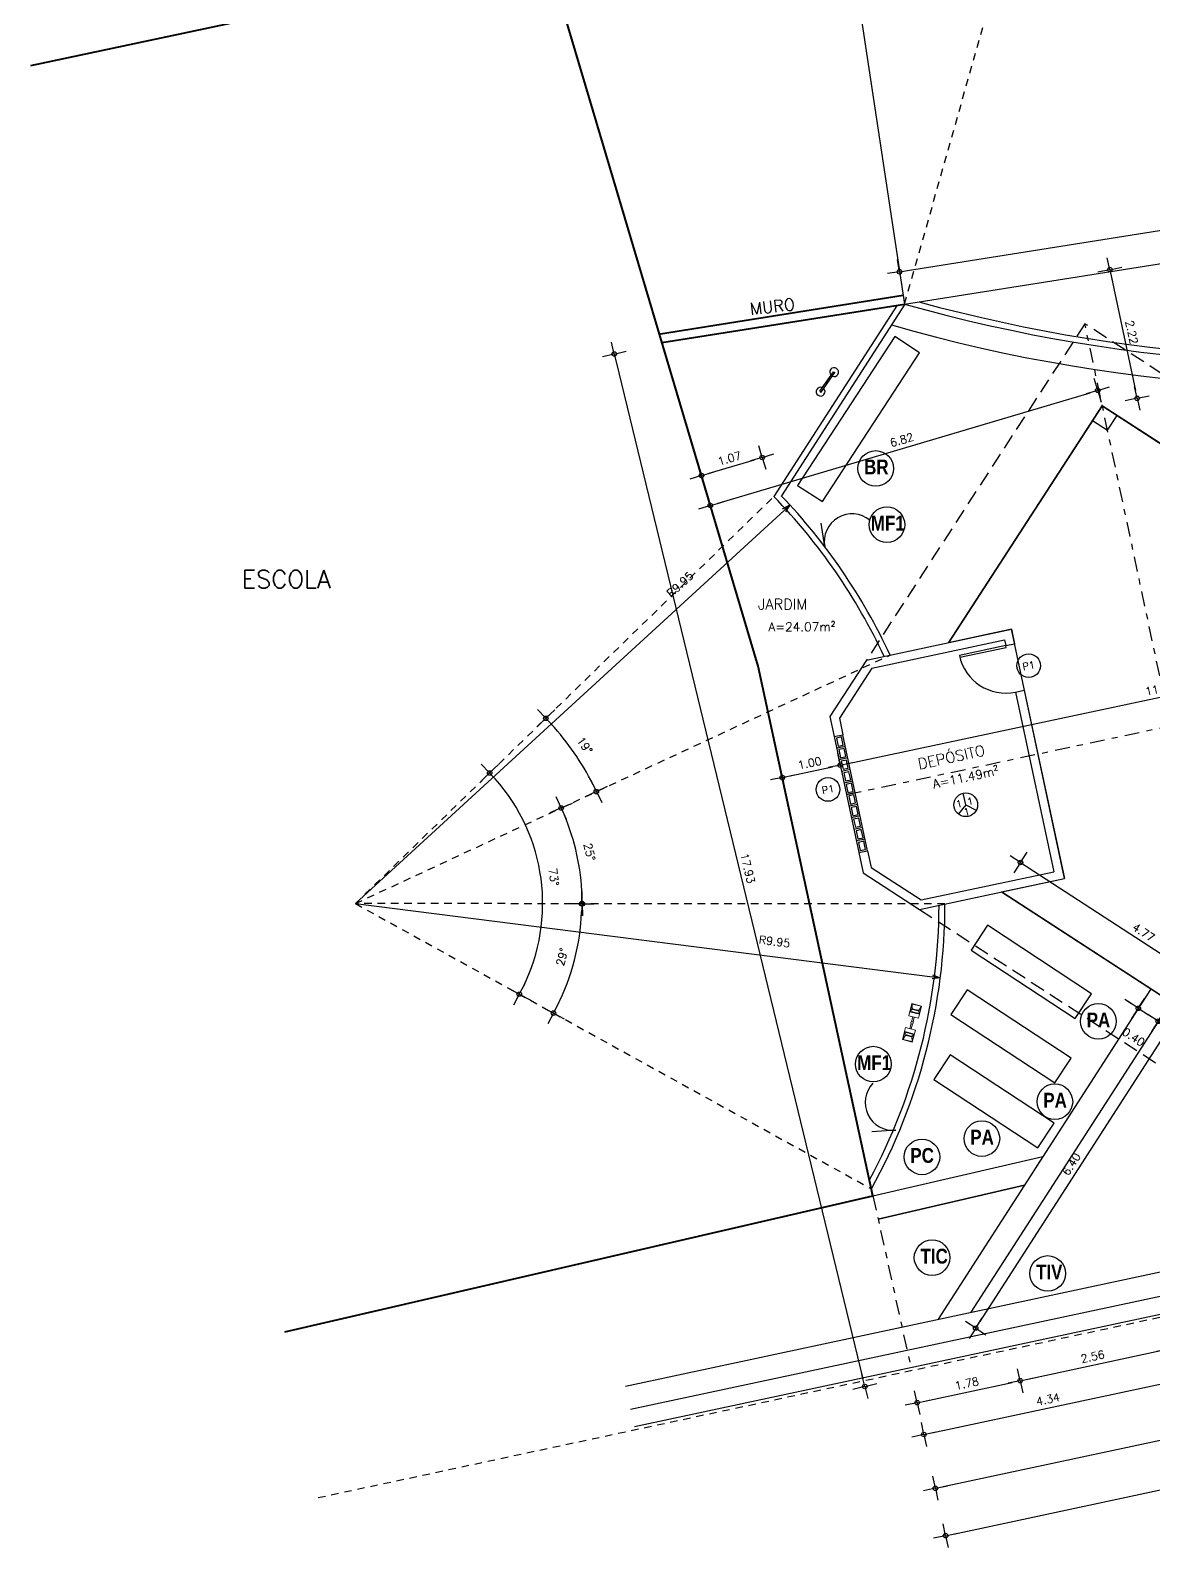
# Model space of a CAD drawing. Extents: x -599692 to 469028, y -9431878 to 9424999.
# Drawn here: x 2069.93 to 2088.88, y -491.66 to -466.06 of the extents above; entities that cross this region are included whole.
import ezdxf
from ezdxf.enums import TextEntityAlignment as Align

# ---------------------------------------------------------------- set-up
doc = ezdxf.new("R2010")
doc.units = 0
doc.header["$LTSCALE"] = 0.5
doc.header["$MEASUREMENT"] = 0
doc.header["$PDMODE"] = 34
for name, pattern in [('DASHDOT', [1, 0.5, -0.25, 0, -0.25]), ('DASHED', [0.75, 0.5, -0.25]), ('HIDDEN', [0.375, 0.25, -0.125])]:
    doc.linetypes.add(name, pattern=pattern)
doc.layers.get('0').update_dxf_attribs({"linetype": 'CONTINUOUS'})
doc.layers.get('DEFPOINTS').update_dxf_attribs({"linetype": 'CONTINUOUS'})
doc.layers.add('ALVENARIA', color=4, linetype='CONTINUOUS', lineweight=40)
doc.layers.add('Det', color=3, linetype='CONTINUOUS', lineweight=9)
for name, color, linetype in [('COTAS', 2, 'CONTINUOUS'), ('DEMOLIR', 253, 'HIDDEN'), ('EIXO', 253, 'DASHDOT'), ('LAY', 7, 'CONTINUOUS'), ('P1', 1, 'CONTINUOUS'), ('P15', 7, 'DASHDOT'), ('P2', 2, 'CONTINUOUS'), ('P3', 3, 'CONTINUOUS'), ('P6', 4, 'CONTINUOUS'), ('PROJEÇÃO', 1, 'DASHED'), ('RAIOS', 250, 'HIDDEN'), ('TEXTO', 3, 'CONTINUOUS')]:
    doc.layers.add(name, color=color, linetype=linetype)
doc.styles.add('ARIAL', font='ARIALNB.TTF')
doc.styles.add('ROMANS', font='romans')
doc.dimstyles.new('BOLA50$0', dxfattribs={"dimscale": 0.5, "dimtxt": 0.25, "dimasz": 0.18, "dimexe": 0.18, "dimexo": 0.0625, "dimgap": 0.1, "dimtad": 1, "dimzin": 0, "dimdsep": 46, "dimtxsty": 'ROMANS', "dimblk1": 'BOLA', "dimblk2": 'BOLA', "dimsah": 1, "dimcen": 0.09, "dimse1": 1, "dimse2": 1, "dimclrt": 256, "dimadec": 0, "dimazin": 0, "dimtfac": 1, "dimtofl": 0, "dimtmove": 2, "dimatfit": 3, "dimldrblk": 'BOLA', "dimfxl": 1, "dimtolj": 1, "dimtzin": 0, "dimarcsym": 0})
doc.dimstyles.new('BOLA50$2', dxfattribs={"dimscale": 0.5, "dimtxt": 0.2, "dimasz": 0.18, "dimexe": 0.18, "dimexo": 0.0625, "dimgap": 0.2, "dimtad": 1, "dimzin": 4, "dimdsep": 46, "dimtxsty": 'ROMANS', "dimblk1": 'BOLA', "dimblk2": 'BOLA', "dimsah": 1, "dimcen": 0.09, "dimse1": 1, "dimse2": 1, "dimclrd": 256, "dimclrt": 3, "dimadec": 0, "dimazin": 0, "dimtfac": 1, "dimtofl": 0, "dimtmove": 2, "dimatfit": 3, "dimldrblk": 'BOLA', "dimfxl": 1, "dimtolj": 1, "dimtzin": 0, "dimarcsym": 0})
doc.dimstyles.new('BOLA50$4', dxfattribs={"dimscale": 0.5, "dimtxt": 0.17, "dimasz": 0.18, "dimexe": 0.18, "dimexo": 0.0625, "dimgap": 0.2, "dimtad": 1, "dimzin": 4, "dimdsep": 46, "dimtxsty": 'ROMANS', "dimblk1": 'OPEN30', "dimblk2": 'OPEN30', "dimsah": 1, "dimcen": 0.09, "dimse1": 1, "dimse2": 1, "dimclrd": 256, "dimclrt": 3, "dimadec": 0, "dimazin": 0, "dimtfac": 1, "dimtdec": 4, "dimtofl": 0, "dimtmove": 2, "dimatfit": 3, "dimldrblk": 'OPEN30', "dimfxl": 1, "dimtolj": 1, "dimtzin": 0, "dimarcsym": 0})

# ---------------------------------------------------------------- blocks, each defined once
blk = doc.blocks.new('POSTE_pl')
at = {"layer": 'LAY'}
for p, q in [((768.303, -562.559), (769.103, -562.559)), ((768.303, -562.559), (768.303, -562.609)), ((768.303, -562.609), (769.103, -562.609)), ((768.703, -562.559), (768.703, -562.609)), ((769.103, -562.559), (769.103, -562.609))]:
    blk.add_line(p, q, dxfattribs=at)
blk.add_circle((768.703, -562.584), 0.03, dxfattribs=at)
for centre, start, end in [((768.303, -562.584), 9.5941, 350.4059), ((769.103, -562.584), 189.5941, 170.4059)]:
    blk.add_arc(centre, 0.15, start, end, dxfattribs=at)
blk = doc.blocks.new('VIVÊNCIA')
at = {"layer": 'EIXO'}
for p, q in [((2146.98, -457.66), (2146.98, -443.789)), ((2141.394, -450.724), (2153.915, -450.724))]:
    blk.add_line(p, q, dxfattribs=at)
at = {"layer": 'P1'}
for p, q in [((2146.98, -445.203), (2143.608, -448.574)), ((2152.501, -450.724), (2146.98, -445.203)), ((2141.394, -449.724), (2141.394, -451.724)), ((2141.544, -451.724), (2141.544, -449.724)), ((2141.544, -449.924), (2141.394, -449.924)), ((2141.544, -450.124), (2141.394, -450.124)), ((2141.544, -450.324), (2141.394, -450.324)), ((2141.544, -450.524), (2141.394, -450.524)), ((2141.544, -450.724), (2141.394, -450.724)), ((2146.98, -456.246), (2152.501, -450.724)), ((2141.544, -450.924), (2141.394, -450.924)), ((2147.515, -451.277), (2147.515, -451.077)), ((2141.544, -451.124), (2141.394, -451.124)), ((2141.544, -451.324), (2141.394, -451.324)), ((2143.326, -451.31), (2143.171, -451.436)), ((2143.326, -451.31), (2143.326, -451.11)), ((2143.326, -451.31), (2143.481, -451.436)), ((2147.515, -451.277), (2147.36, -451.403)), ((2147.515, -451.277), (2147.67, -451.403)), ((2141.544, -451.524), (2141.394, -451.524)), ((2143.608, -452.874), (2146.98, -456.246))]:
    blk.add_line(p, q, dxfattribs=at)
for centre in [(2144.852, -449.235), (2141.105, -450.574), (2147.515, -451.277), (2143.326, -451.31)]:
    blk.add_circle(centre, 0.2, dxfattribs=at)
blk.add_arc((2144.544, -448.824), 0.8, 180, 270, dxfattribs=at)
at = {"layer": 'P2'}
blk.add_lwpolyline([(2146.98, -456.246), (2143.608, -452.874), (2144.694, -452.874), (2144.694, -448.574), (2143.608, -448.574), (2146.98, -445.203), (2152.501, -450.724), (2146.98, -456.246)], dxfattribs=at)
for points in [[(2144.544, -448.824), (2143.744, -448.824), (2143.744, -448.854), (2144.544, -448.854)], [(2141.514, -449.894), (2141.514, -449.754), (2141.424, -449.754), (2141.424, -449.894)], [(2141.514, -450.094), (2141.514, -449.954), (2141.424, -449.954), (2141.424, -450.094)], [(2141.514, -450.294), (2141.514, -450.154), (2141.424, -450.154), (2141.424, -450.294)], [(2141.514, -450.494), (2141.514, -450.354), (2141.424, -450.354), (2141.424, -450.494)], [(2141.514, -450.694), (2141.514, -450.554), (2141.424, -450.554), (2141.424, -450.694)], [(2141.514, -450.894), (2141.514, -450.754), (2141.424, -450.754), (2141.424, -450.894)], [(2141.514, -451.094), (2141.514, -450.954), (2141.424, -450.954), (2141.424, -451.094)], [(2141.514, -451.294), (2141.514, -451.154), (2141.424, -451.154), (2141.424, -451.294)], [(2141.514, -451.494), (2141.514, -451.354), (2141.424, -451.354), (2141.424, -451.494)], [(2141.514, -451.694), (2141.514, -451.554), (2141.424, -451.554), (2141.424, -451.694)]]:
    blk.add_lwpolyline(points, close=True, dxfattribs=at)
at = {"layer": 'P6'}
for p, q in [((2142.194, -448.574), (2141.394, -449.375)), ((2142.256, -448.724), (2141.544, -449.437)), ((2142.194, -448.574), (2144.694, -448.574)), ((2142.256, -448.724), (2144.544, -448.724)), ((2144.544, -448.724), (2144.544, -448.824)), ((2144.694, -448.574), (2144.694, -448.824)), ((2144.544, -448.824), (2144.694, -448.824)), ((2141.394, -449.375), (2141.394, -449.724)), ((2141.544, -449.437), (2141.544, -449.724)), ((2141.394, -449.724), (2141.544, -449.724)), ((2144.544, -449.624), (2144.544, -452.724)), ((2144.544, -449.624), (2144.694, -449.624)), ((2144.694, -449.624), (2144.694, -452.874)), ((2141.394, -451.724), (2141.394, -452.074)), ((2141.394, -451.724), (2141.544, -451.724)), ((2141.544, -451.724), (2141.544, -452.012)), ((2141.394, -452.074), (2142.194, -452.874)), ((2141.544, -452.012), (2142.256, -452.724)), ((2142.194, -452.874), (2144.694, -452.874)), ((2142.256, -452.724), (2144.544, -452.724))]:
    blk.add_line(p, q, dxfattribs=at)
for points in [[(2146.98, -445.627), (2147.192, -445.415), (2146.98, -445.203), (2146.767, -445.415)], [(2149.634, -448.282), (2149.846, -448.07), (2149.634, -447.858), (2149.422, -448.07)], [(2152.289, -450.937), (2152.501, -450.724), (2152.289, -450.512), (2152.077, -450.724)], [(2149.634, -453.591), (2149.846, -453.379), (2149.634, -453.167), (2149.422, -453.379)], [(2146.98, -456.246), (2147.192, -456.034), (2146.98, -455.822), (2146.767, -456.034)]]:
    blk.add_lwpolyline(points, close=True, dxfattribs=at)
at = {"layer": 'PROJEÇÃO'}
for p, q in [((2146.98, -443.789), (2142.194, -448.574)), ((2153.915, -450.724), (2146.98, -443.789)), ((2146.98, -457.66), (2153.915, -450.724)), ((2142.194, -452.874), (2146.98, -457.66))]:
    blk.add_line(p, q, dxfattribs=at)
at = {"layer": 'TEXTO', "color": 3, "style": 'ROMANS'}
for p in [(2143.167, -451.331), (2143.36, -451.327), (2147.356, -451.298), (2147.454, -451.453), (2147.549, -451.294), (2143.265, -451.486)]:
    blk.add_text('1', height=0.12, dxfattribs=at).set_placement(p)
at = {"layer": 'TEXTO', "width": 3.05792, "attachment_point": 1, "style": 'ROMANS'}
for s, insert, char_height in [('{\\C3;DEPÓSITO}', (2142.681, -450.383), 0.18), ('{\\C3;ÁREA DE VIVÊNCIA}', (2147.247, -450.391), 0.18), ('{\\C3;A=11.49m²}', (2142.854, -450.779), 0.15), ('{\\C3;A=51.68m²}', (2147.846, -450.799), 0.15)]:
    blk.add_mtext(s, dxfattribs=dict(at, insert=insert, char_height=char_height))
at = {"layer": 'TEXTO', "color": 3, "style": 'ROMANS'}
for tag, p in [('P8', (2144.854, -449.234)), ('C1', (2141.106, -450.573))]:
    blk.add_attdef(tag, text='', height=0.12, dxfattribs=at).set_placement(p, align=Align.MIDDLE_CENTER)
blk = doc.blocks.new('_OPEN30')
at = {"color": 0, "linetype": 'ByBlock'}
for p, q in [((-1, 0.27), (0, 0)), ((0, 0), (-1, -0.27)), ((0, 0), (-1, 0))]:
    blk.add_line(p, q, dxfattribs=at)
blk = doc.blocks.new('*D208')
at = {"layer": 'COTAS', "color": 253, "lineweight": -2, "transparency": 16777216}
blk.add_line((2075.412, -480.792), (2082.645, -474.158), dxfattribs=at)
at = {"layer": 'DEFPOINTS', "color": 0, "transparency": 16777216}
for p in [(2082.745, -474.067, 22.939), (2075.412, -480.792, 22.939)]:
    blk.add_point(p, dxfattribs=at)
at = {"layer": 'COTAS', "color": 253, "lineweight": -2, "transparency": 16777216, "xscale": 0.135, "yscale": 0.135, "zscale": 0.135, "rotation": 42.52804903986161}
blk.add_blockref('_OPEN30', (2082.745, -474.067), dxfattribs=at)
at = {"layer": 'COTAS', "color": 3, "transparency": 16777216, "insert": (2080.89, -475.407), "char_height": 0.135, "attachment_point": 5, "rotation": 42.528, "style": 'ROMANS'}
blk.add_mtext('\\A1;R9.95', dxfattribs=at)
blk = doc.blocks.new('BOLA')
for q in [(-1.53, 0), (0, 1.53), (0, -1.53), (1.53, 0)]:
    blk.add_line((0, 0), q)
blk.add_circle((0, 0), 0.284)
blk = doc.blocks.new('*D209')
at = {"layer": 'COTAS', "color": 253, "lineweight": -2, "transparency": 16777216}
blk.add_line((2088.172, -470.229), (2088.577, -472.135), dxfattribs=at)
at = {"layer": 'DEFPOINTS', "color": 0, "transparency": 16777216}
for p in [(2087.556, -470.222, 22.689), (2088.605, -472.267), (2088.017, -472.392, 22.689)]:
    blk.add_point(p, dxfattribs=at)
at = {"layer": 'COTAS', "color": 253, "lineweight": -2, "transparency": 16777216, "xscale": 0.135, "yscale": 0.135, "zscale": 0.135}
for p, rotation in [((2088.144, -470.097), 102.0000000000005), ((2088.605, -472.267), 282.0000000000005)]:
    blk.add_blockref('BOLA', p, dxfattribs=dict(at, rotation=rotation))
at = {"layer": 'COTAS', "transparency": 16777216, "insert": (2088.514, -471.152), "char_height": 0.135, "attachment_point": 5, "rotation": 282, "style": 'ROMANS'}
blk.add_mtext('\\A1;2.22', dxfattribs=at)
blk = doc.blocks.new('*D210')
at = {"layer": 'COTAS', "color": 253, "lineweight": -2, "transparency": 16777216}
blk.add_line((2081.532, -474.037), (2087.811, -472.172), dxfattribs=at)
at = {"layer": 'DEFPOINTS', "color": 0, "transparency": 16777216}
for p in [(2087.94, -472.133), (2088.017, -472.392, 22.689), (2081.479, -474.334, 22.939)]:
    blk.add_point(p, dxfattribs=at)
at = {"layer": 'COTAS', "color": 253, "lineweight": -2, "transparency": 16777216, "xscale": 0.135, "yscale": 0.135, "zscale": 0.135}
for p, rotation in [((2087.94, -472.133), 16.54465197669583), ((2081.402, -474.076), 196.5446519766958)]:
    blk.add_blockref('BOLA', p, dxfattribs=dict(at, rotation=rotation))
at = {"layer": 'COTAS', "transparency": 16777216, "insert": (2084.631, -472.968), "char_height": 0.135, "attachment_point": 5, "rotation": 16.5447, "style": 'ROMANS'}
blk.add_mtext('\\A1;6.82', dxfattribs=at)
blk = doc.blocks.new('*D227')
at = {"layer": 'COTAS', "color": 253, "lineweight": -2, "transparency": 16777216}
blk.add_line((2075.412, -480.792), (2085.149, -482.028), dxfattribs=at)
at = {"layer": 'DEFPOINTS', "color": 0, "transparency": 16777216}
for p in [(2075.412, -480.792, 22.939), (2085.283, -482.045, 22.939)]:
    blk.add_point(p, dxfattribs=at)
at = {"layer": 'COTAS', "color": 253, "lineweight": -2, "transparency": 16777216, "xscale": 0.135, "yscale": 0.135, "zscale": 0.135, "rotation": 352.7667896246102}
blk.add_blockref('_OPEN30', (2085.283, -482.045), dxfattribs=at)
at = {"layer": 'COTAS', "color": 3, "transparency": 16777216, "insert": (2082.486, -481.432), "char_height": 0.135, "attachment_point": 5, "rotation": 352.7668, "style": 'ROMANS'}
blk.add_mtext('\\A1;R9.95', dxfattribs=at)
blk = doc.blocks.new('*D228')
at = {"layer": 'COTAS', "color": 253, "lineweight": -2, "transparency": 16777216}
blk.add_arc((2075.412, -480.792), 3.819, 333.0985, 357.9357, dxfattribs=at)
at = {"layer": 'DEFPOINTS', "color": 0, "transparency": 16777216}
for p in [(2075.412, -480.792), (2075.412, -480.792), (2085.362, -480.799, 22.939), (2079.016, -482.054), (2084.121, -485.605, 22.939)]:
    blk.add_point(p, dxfattribs=at)
at = {"layer": 'COTAS', "color": 253, "lineweight": -2, "transparency": 16777216, "xscale": 0.135, "yscale": 0.135, "zscale": 0.135}
for p, rotation in [((2079.231, -480.795), 88.94850184458785), ((2078.754, -482.64), 242.0857468253828)]:
    blk.add_blockref('BOLA', p, dxfattribs=dict(at, rotation=rotation))
at = {"layer": 'COTAS', "color": 3, "transparency": 16777216, "insert": (2078.899, -481.693), "char_height": 0.135, "attachment_point": 5, "rotation": 75.5171, "style": 'ROMANS'}
blk.add_mtext('\\A1;29°', dxfattribs=at)
blk = doc.blocks.new('*D229')
at = {"layer": 'COTAS', "color": 253, "lineweight": -2, "transparency": 16777216}
blk.add_arc((2075.412, -480.792), 3.828, 1.982, 22.8994, dxfattribs=at)
at = {"layer": 'DEFPOINTS', "color": 0, "transparency": 16777216}
for p in [(2084.436, -476.6, 22.939), (2079.2, -480.241), (2075.412, -480.792), (2075.412, -480.792), (2085.362, -480.799, 22.939)]:
    blk.add_point(p, dxfattribs=at)
at = {"layer": 'COTAS', "color": 253, "lineweight": -2, "transparency": 16777216, "xscale": 0.135, "yscale": 0.135, "zscale": 0.135}
for p, rotation in [((2078.884, -479.179), 113.9096976193821), ((2079.24, -480.795), 270.9716176059703)]:
    blk.add_blockref('BOLA', p, dxfattribs=dict(at, rotation=rotation))
at = {"layer": 'COTAS', "color": 3, "transparency": 16777216, "insert": (2079.363, -479.921), "char_height": 0.135, "attachment_point": 5, "rotation": 282.4407, "style": 'ROMANS'}
blk.add_mtext('\\A1;25°', dxfattribs=at)
blk = doc.blocks.new('*D231')
at = {"layer": 'COTAS', "color": 253, "lineweight": -2, "transparency": 16777216}
blk.add_line((2085.024, -489.186), (2086.498, -488.871), dxfattribs=at)
at = {"layer": 'DEFPOINTS', "color": 0, "transparency": 16777216}
for p in [(2086.531, -488.378, 24.028), (2084.792, -488.75, 24.028), (2086.63, -488.843)]:
    blk.add_point(p, dxfattribs=at)
at = {"layer": 'COTAS', "color": 253, "lineweight": -2, "transparency": 16777216, "xscale": 0.135, "yscale": 0.135, "zscale": 0.135}
for p, rotation in [((2086.63, -488.843), 12.06048373791757), ((2084.892, -489.214), 192.0604837379175)]:
    blk.add_blockref('BOLA', p, dxfattribs=dict(at, rotation=rotation))
at = {"layer": 'COTAS', "transparency": 16777216, "insert": (2085.731, -488.889), "char_height": 0.135, "attachment_point": 5, "rotation": 12.0605, "style": 'ROMANS'}
blk.add_mtext('\\A1;1.78', dxfattribs=at)
blk = doc.blocks.new('*D232')
at = {"layer": 'COTAS', "color": 253, "lineweight": -2, "transparency": 16777216}
blk.add_line((2086.762, -488.815), (2089.006, -488.335), dxfattribs=at)
at = {"layer": 'DEFPOINTS', "color": 0, "transparency": 16777216}
for p in [(2089.039, -487.842, 24.028), (2086.531, -488.378, 24.028), (2089.138, -488.307)]:
    blk.add_point(p, dxfattribs=at)
at = {"layer": 'COTAS', "color": 253, "lineweight": -2, "transparency": 16777216, "xscale": 0.135, "yscale": 0.135, "zscale": 0.135}
for p, rotation in [((2089.138, -488.307), 12.0604837379176), ((2086.63, -488.843), 192.0604837379176)]:
    blk.add_blockref('BOLA', p, dxfattribs=dict(at, rotation=rotation))
at = {"layer": 'COTAS', "transparency": 16777216, "insert": (2087.854, -488.436), "char_height": 0.135, "attachment_point": 5, "rotation": 12.0605, "style": 'ROMANS'}
blk.add_mtext('\\A1;2.56', dxfattribs=at)
blk = doc.blocks.new('*D236')
at = {"layer": 'COTAS', "color": 253, "lineweight": -2, "transparency": 16777216}
blk.add_line((2085.138, -489.722), (2089.121, -488.871), dxfattribs=at)
at = {"layer": 'DEFPOINTS', "color": 0, "transparency": 16777216}
for p in [(2089.039, -487.842, 24.028), (2084.792, -488.75, 24.028), (2089.253, -488.843)]:
    blk.add_point(p, dxfattribs=at)
at = {"layer": 'COTAS', "color": 253, "lineweight": -2, "transparency": 16777216, "xscale": 0.135, "yscale": 0.135, "zscale": 0.135}
for p, rotation in [((2089.253, -488.843), 12.06048373791165), ((2085.006, -489.75), 192.0604837379116)]:
    blk.add_blockref('BOLA', p, dxfattribs=dict(at, rotation=rotation))
at = {"layer": 'COTAS', "transparency": 16777216, "insert": (2087.1, -489.157), "char_height": 0.135, "attachment_point": 5, "rotation": 12.0605, "style": 'ROMANS'}
blk.add_mtext('\\A1;4.34', dxfattribs=at)
blk = doc.blocks.new('*D241')
at = {"layer": 'COTAS', "color": 253, "lineweight": -2, "transparency": 16777216}
blk.add_line((2085.332, -490.63), (2093.708, -488.84), dxfattribs=at)
at = {"layer": 'DEFPOINTS', "color": 0, "transparency": 16777216}
for p in [(2093.432, -486.904, 24.028), (2084.792, -488.75, 24.028), (2093.84, -488.812)]:
    blk.add_point(p, dxfattribs=at)
at = {"layer": 'COTAS', "color": 253, "lineweight": -2, "transparency": 16777216, "xscale": 0.135, "yscale": 0.135, "zscale": 0.135}
for p, rotation in [((2093.84, -488.812), 12.06048373791147), ((2085.2, -490.658), 192.0604837379115)]:
    blk.add_blockref('BOLA', p, dxfattribs=dict(at, rotation=rotation))
at = {"layer": 'COTAS', "transparency": 16777216, "insert": (2089.49, -489.596), "char_height": 0.135, "attachment_point": 5, "rotation": 12.0605, "style": 'ROMANS'}
blk.add_mtext('\\A1;8.83', dxfattribs=at)
blk = doc.blocks.new('*D243')
at = {"layer": 'COTAS', "color": 253, "lineweight": -2, "transparency": 16777216}
blk.add_line((2082.749, -478.636), (2083.463, -478.484), dxfattribs=at)
at = {"layer": 'DEFPOINTS', "color": 0, "transparency": 16777216}
for p in [(2083.595, -478.456), (2083.701, -478.954, 22.689), (2082.723, -479.162, 22.689)]:
    blk.add_point(p, dxfattribs=at)
at = {"layer": 'COTAS', "color": 253, "lineweight": -2, "transparency": 16777216, "xscale": 0.135, "yscale": 0.135, "zscale": 0.135}
for p, rotation in [((2083.595, -478.456), 11.99999999999966), ((2082.617, -478.664), 191.9999999999997)]:
    blk.add_blockref('BOLA', p, dxfattribs=dict(at, rotation=rotation))
at = {"layer": 'COTAS', "transparency": 16777216, "insert": (2083.077, -478.421), "char_height": 0.135, "attachment_point": 5, "rotation": 12, "style": 'ROMANS'}
blk.add_mtext('\\A1;1.00', dxfattribs=at)
blk = doc.blocks.new('*D244')
at = {"layer": 'COTAS', "color": 253, "lineweight": -2, "transparency": 16777216}
blk.add_line((2083.727, -478.428), (2094.328, -476.175), dxfattribs=at)
at = {"layer": 'DEFPOINTS', "color": 0, "transparency": 16777216}
for p in [(2094.46, -476.147), (2094.566, -476.645, 22.689), (2083.701, -478.954, 22.689)]:
    blk.add_point(p, dxfattribs=at)
at = {"layer": 'COTAS', "color": 253, "lineweight": -2, "transparency": 16777216, "xscale": 0.135, "yscale": 0.135, "zscale": 0.135}
for p, rotation in [((2094.46, -476.147), 11.99999999999966), ((2083.595, -478.456), 191.9999999999997)]:
    blk.add_blockref('BOLA', p, dxfattribs=dict(at, rotation=rotation))
at = {"layer": 'COTAS', "transparency": 16777216, "insert": (2088.998, -477.162), "char_height": 0.135, "attachment_point": 5, "rotation": 12, "style": 'ROMANS'}
blk.add_mtext('\\A1;11.11', dxfattribs=at)
blk = doc.blocks.new('*D247')
at = {"layer": 'COTAS', "color": 253, "lineweight": -2, "transparency": 16777216}
for p, q in [((2088.511, -482.485), (2088.398, -482.411)), ((2089.072, -482.852), (2089.184, -482.926))]:
    blk.add_line(p, q, dxfattribs=at)
at = {"layer": 'DEFPOINTS', "color": 0, "transparency": 16777216}
for p in [(2088.831, -482.243, 23.401), (2089.167, -482.459, 23.401), (2088.959, -482.778)]:
    blk.add_point(p, dxfattribs=at)
at = {"layer": 'COTAS', "color": 253, "lineweight": -2, "transparency": 16777216, "xscale": 0.135, "yscale": 0.135, "zscale": 0.135}
for p, rotation in [((2088.624, -482.559), 326.8118607017123), ((2088.959, -482.778), 146.8118607017123)]:
    blk.add_blockref('BOLA', p, dxfattribs=dict(at, rotation=rotation))
at = {"layer": 'COTAS', "transparency": 16777216, "insert": (2088.545, -483.045), "char_height": 0.135, "attachment_point": 5, "rotation": 326.8119, "style": 'ROMANS'}
blk.add_mtext('\\A1;0.40', dxfattribs=at)
blk = doc.blocks.new('*D248')
at = {"layer": 'COTAS', "color": 253, "lineweight": -2, "transparency": 16777216}
blk.add_line((2089.072, -482.852), (2089.984, -483.449), dxfattribs=at)
at = {"layer": 'DEFPOINTS', "color": 0, "transparency": 16777216}
for p in [(2089.167, -482.459, 23.401), (2090.313, -483.193, 22.689), (2090.097, -483.523)]:
    blk.add_point(p, dxfattribs=at)
at = {"layer": 'COTAS', "color": 253, "lineweight": -2, "transparency": 16777216, "xscale": 0.135, "yscale": 0.135, "zscale": 0.135}
for p, rotation in [((2088.959, -482.778), 146.8118607017123), ((2090.097, -483.523), 326.8118607017123)]:
    blk.add_blockref('BOLA', p, dxfattribs=dict(at, rotation=rotation))
at = {"layer": 'COTAS', "transparency": 16777216, "insert": (2089.606, -483.031), "char_height": 0.135, "attachment_point": 5, "rotation": 326.8119, "style": 'ROMANS'}
blk.add_mtext('\\A1;1.36', dxfattribs=at)
blk = doc.blocks.new('*D251')
at = {"layer": 'COTAS', "color": 253, "lineweight": -2, "transparency": 16777216}
blk.add_line((2086.751, -480.173), (2090.523, -482.622), dxfattribs=at)
at = {"layer": 'DEFPOINTS', "color": 0, "transparency": 16777216}
for p in [(2086.314, -480.597, 22.689), (2090.636, -482.696), (2090.313, -483.193, 22.689)]:
    blk.add_point(p, dxfattribs=at)
at = {"layer": 'COTAS', "color": 253, "lineweight": -2, "transparency": 16777216, "xscale": 0.135, "yscale": 0.135, "zscale": 0.135}
for p, rotation in [((2086.637, -480.099), 146.9999999999978), ((2090.636, -482.696), 326.9999999999978)]:
    blk.add_blockref('BOLA', p, dxfattribs=dict(at, rotation=rotation))
at = {"layer": 'COTAS', "transparency": 16777216, "insert": (2088.714, -481.278), "char_height": 0.135, "attachment_point": 5, "rotation": 327, "style": 'ROMANS'}
blk.add_mtext('\\A1;4.77', dxfattribs=at)
blk = doc.blocks.new('*D256')
at = {"layer": 'COTAS', "color": 253, "lineweight": -2, "transparency": 16777216}
blk.add_line((2085.953, -487.844), (2089.275, -482.69), dxfattribs=at)
at = {"layer": 'DEFPOINTS', "color": 0, "transparency": 16777216}
for p in [(2089.167, -482.459, 23.401), (2089.349, -482.576), (2085.698, -487.84, 23.401)]:
    blk.add_point(p, dxfattribs=at)
at = {"layer": 'COTAS', "color": 253, "lineweight": -2, "transparency": 16777216, "xscale": 0.135, "yscale": 0.135, "zscale": 0.135}
for p, rotation in [((2089.349, -482.576), 57.19440007189176), ((2085.88, -487.957), 237.1944000718918)]:
    blk.add_blockref('BOLA', p, dxfattribs=dict(at, rotation=rotation))
at = {"layer": 'COTAS', "transparency": 16777216, "insert": (2087.495, -485.19), "char_height": 0.135, "attachment_point": 5, "rotation": 57.1944, "style": 'ROMANS'}
blk.add_mtext('\\A1;6.40', dxfattribs=at)
blk = doc.blocks.new('*D261')
at = {"layer": 'COTAS', "color": 253, "lineweight": -2, "transparency": 16777216}
blk.add_arc((2092.07, -444.525), 13.309, 254.8026, 303.1781, dxfattribs=at)
at = {"layer": 'DEFPOINTS', "color": 0, "transparency": 16777216}
for p in [(2092.07, -444.525), (2092.07, -444.525), (2092.241, -457.834), (2107.172, -467.118, 23.401), (2084.681, -470.677, 23.401)]:
    blk.add_point(p, dxfattribs=at)
at = {"layer": 'COTAS', "color": 253, "lineweight": -2, "transparency": 16777216, "xscale": 0.135, "yscale": 0.135, "zscale": 0.135}
for p, rotation in [((2099.467, -455.591), 33.46864643058513), ((2088.451, -457.333), 164.5119702679039)]:
    blk.add_blockref('BOLA', p, dxfattribs=dict(at, rotation=rotation))
at = {"layer": 'COTAS', "color": 3, "transparency": 16777216, "insert": (2094.116, -457.456), "char_height": 0.135, "attachment_point": 5, "rotation": 8.9903, "style": 'ROMANS'}
blk.add_mtext('\\A1;50°', dxfattribs=at)
blk = doc.blocks.new('*D262')
at = {"layer": 'COTAS', "color": 253, "lineweight": -2, "transparency": 16777216}
blk.add_line((2084.728, -470.11), (2106.952, -466.594), dxfattribs=at)
at = {"layer": 'DEFPOINTS', "color": 0, "transparency": 16777216}
for p in [(2107.085, -466.573), (2107.172, -467.118, 23.401), (2084.681, -470.677, 23.401)]:
    blk.add_point(p, dxfattribs=at)
at = {"layer": 'COTAS', "color": 253, "lineweight": -2, "transparency": 16777216, "xscale": 0.135, "yscale": 0.135, "zscale": 0.135}
for p, rotation in [((2107.085, -466.573), 8.990308349268282), ((2084.594, -470.131), 188.9903083492683)]:
    blk.add_blockref('BOLA', p, dxfattribs=dict(at, rotation=rotation))
at = {"layer": 'COTAS', "transparency": 16777216, "insert": (2095.818, -468.211), "char_height": 0.135, "attachment_point": 5, "rotation": 8.9903, "style": 'ROMANS'}
blk.add_mtext('\\A1;22.77', dxfattribs=at)
blk = doc.blocks.new('FG')
at = {"layer": 'Det', "color": 7}
for p, q in [((-0.9, 0.57), (-1.74, 0.46)), ((-1.74, 0.46), (-1.65, -0.21)), ((-1.74, 0.46), (-1.65, -0.21)), ((-1.21, 0.5), (-1.71, 0.44)), ((-1.37, 0.38), (-1.71, 0.44)), ((-1.71, 0.44), (-1.63, -0.18)), ((-1.34, 0.01), (-1.39, 0.36)), ((-1.37, 0.38), (-1.21, 0.5)), ((-1.35, 0.36), (-1.3, 0.01)), ((-1.21, 0.5), (-1.13, -0.12)), ((-1.18, 0.54), (-1.09, -0.14)), ((-0.9, 0.57), (-0.81, -0.1)), ((-0.52, 0.33), (-0.86, 0.28)), ((-0.51, 0.23), (-0.85, 0.19)), ((-0.39, 0.35), (-0.05, 0.39)), ((-0.38, 0.25), (-0.04, 0.29)), ((-0.08, 0.68), (0.76, 0.78)), ((-0.08, 0.68), (0, 0)), ((0, 0), (0.84, 0.1)), ((0.2, 0.71), (0.28, 0.04)), ((0.23, 0.69), (0.73, 0.75)), ((0.42, 0.61), (0.23, 0.69)), ((0.23, 0.69), (0.31, 0.07)), ((0.47, 0.19), (0.31, 0.07)), ((0.31, 0.07), (0.81, 0.13)), ((0.4, 0.59), (0.44, 0.24)), ((0.42, 0.61), (0.73, 0.75)), ((0.49, 0.24), (0.44, 0.59)), ((0.47, 0.19), (0.81, 0.13)), ((0.73, 0.75), (0.81, 0.13)), ((0.76, 0.78), (0.84, 0.1)), ((0.76, 0.78), (0.84, 0.1)), ((-0.81, -0.1), (-1.65, -0.21)), ((-1.32, -0.04), (-1.63, -0.18)), ((-1.13, -0.12), (-1.63, -0.18)), ((-1.32, -0.04), (-1.13, -0.12))]:
    blk.add_line(p, q, dxfattribs=at)
for points in [[(-1.29, -0.04), (-1.34, -0.04), (-1.35, 0.01), (-1.3, 0.01)], [(0.45, 0.19), (0.5, 0.19), (0.49, 0.24), (0.44, 0.23)]]:
    blk.add_lwpolyline(points, close=True, dxfattribs=at)
blk.add_circle((-0.45, 0.29), 0.0829, dxfattribs=at)
for centre, start, end in [((-1.37, 0.36), 7.5067, 187.5067), ((0.42, 0.59), 7.0793, 187.0793)]:
    blk.add_arc(centre, 0.022, start, end, dxfattribs=at)
blk = doc.blocks.new('*D350')
at = {"layer": 'COTAS', "color": 253, "lineweight": -2, "transparency": 16777216}
blk.add_line((2081.381, -473.532), (2082.148, -473.304), dxfattribs=at)
at = {"layer": 'DEFPOINTS', "color": 0, "transparency": 16777216}
for p in [(2082.277, -473.265), (2082.473, -473.924, 22.939), (2081.448, -474.229, 22.939)]:
    blk.add_point(p, dxfattribs=at)
at = {"layer": 'COTAS', "color": 253, "lineweight": -2, "transparency": 16777216, "xscale": 0.135, "yscale": 0.135, "zscale": 0.135}
for p, rotation in [((2082.277, -473.265), 16.54465197669671), ((2081.252, -473.57), 196.5446519766968)]:
    blk.add_blockref('BOLA', p, dxfattribs=dict(at, rotation=rotation))
at = {"layer": 'COTAS', "transparency": 16777216, "insert": (2081.724, -473.281), "char_height": 0.135, "attachment_point": 5, "rotation": 16.5447, "style": 'ROMANS'}
blk.add_mtext('\\A1;1.07', dxfattribs=at)
blk = doc.blocks.new('*D351')
at = {"layer": 'COTAS', "color": 253, "lineweight": -2, "transparency": 16777216}
blk.add_arc((2075.412, -480.792), 4.483, 26.6454, 42.4815, dxfattribs=at)
at = {"layer": 'DEFPOINTS', "color": 0, "transparency": 16777216}
for p in [(2082.473, -473.924, 22.939), (2084.436, -476.6, 22.939), (2079.241, -478.46), (2075.412, -480.792), (2075.412, -480.792)]:
    blk.add_point(p, dxfattribs=at)
at = {"layer": 'COTAS', "color": 253, "lineweight": -2, "transparency": 16777216, "xscale": 0.135, "yscale": 0.135, "zscale": 0.135}
for p, rotation in [((2078.626, -477.666), 133.3442053634575), ((2079.478, -478.903), 295.7827036858562)]:
    blk.add_blockref('BOLA', p, dxfattribs=dict(at, rotation=rotation))
at = {"layer": 'COTAS', "color": 3, "transparency": 16777216, "insert": (2079.283, -478.125), "char_height": 0.135, "attachment_point": 5, "rotation": 304.5635, "style": 'ROMANS'}
blk.add_mtext('\\A1;19°', dxfattribs=at)
blk = doc.blocks.new('*D352')
at = {"layer": 'COTAS', "color": 253, "lineweight": -2, "transparency": 16777216}
blk.add_arc((2075.412, -480.792), 3.16, 333.5207, 41.7591, dxfattribs=at)
at = {"layer": 'DEFPOINTS', "color": 0, "transparency": 16777216}
for p in [(2082.473, -473.924, 22.939), (2075.412, -480.792), (2075.412, -480.792), (2078.562, -481.043), (2084.121, -485.605, 22.939)]:
    blk.add_point(p, dxfattribs=at)
at = {"layer": 'COTAS', "color": 253, "lineweight": -2, "transparency": 16777216, "xscale": 0.135, "yscale": 0.135, "zscale": 0.135}
for p, rotation in [((2077.677, -478.589), 132.9829962076591), ((2078.178, -482.321), 242.2968462862735)]:
    blk.add_blockref('BOLA', p, dxfattribs=dict(at, rotation=rotation))
at = {"layer": 'COTAS', "color": 3, "transparency": 16777216, "insert": (2078.76, -480.343), "char_height": 0.135, "attachment_point": 5, "rotation": 277.6399, "style": 'ROMANS'}
blk.add_mtext('\\A1;73°', dxfattribs=at)
blk = doc.blocks.new('*D428')
at = {"layer": 'COTAS', "color": 253, "lineweight": -2, "transparency": 16777216}
blk.add_line((2079.812, -471.651), (2083.977, -488.809), dxfattribs=at)
at = {"layer": 'DEFPOINTS', "color": 0, "transparency": 16777216}
for p in [(2080.585, -471.325, 23.401), (2084.009, -488.94), (2084.814, -488.745, 24.028)]:
    blk.add_point(p, dxfattribs=at)
at = {"layer": 'COTAS', "color": 253, "lineweight": -2, "transparency": 16777216, "xscale": 0.135, "yscale": 0.135, "zscale": 0.135}
for p, rotation in [((2079.78, -471.52), 103.6439633880233), ((2084.009, -488.94), 283.6439633880233)]:
    blk.add_blockref('BOLA', p, dxfattribs=dict(at, rotation=rotation))
at = {"layer": 'COTAS', "transparency": 16777216, "insert": (2082.033, -480.197), "char_height": 0.135, "attachment_point": 5, "rotation": 283.644, "style": 'ROMANS'}
blk.add_mtext('\\A1;17.93', dxfattribs=at)
blk = doc.blocks.new('*D439')
at = {"layer": 'COTAS', "color": 253, "linetype": 'ByBlock', "lineweight": -2, "transparency": 16777216}
blk.add_line((2085.504, -491.43), (2116.672, -484.771), dxfattribs=at)
at = {"layer": 'DEFPOINTS', "color": 0, "transparency": 16777216}
for p in [(2115.579, -479.008, 22.939), (2116.804, -484.742), (2084.146, -485.724, 22.939)]:
    blk.add_point(p, dxfattribs=at)
at = {"layer": 'COTAS', "color": 253, "lineweight": -2, "transparency": 16777216, "xscale": 0.135, "yscale": 0.135, "zscale": 0.135}
for p, rotation in [((2116.804, -484.742), 12.06048373791124), ((2085.372, -491.458), 192.0604837379113)]:
    blk.add_blockref('BOLA', p, dxfattribs=dict(at, rotation=rotation))
at = {"layer": 'COTAS', "transparency": 16777216, "insert": (2101.058, -487.961), "char_height": 0.135, "attachment_point": 5, "rotation": 12.0605, "style": 'ROMANS'}
blk.add_mtext('\\A1;32.14', dxfattribs=at)

msp = doc.modelspace()

# ---------------------------------------------------------------- linework, layer by layer
at = {"linetype": 'Continuous', "elevation": 23.401}
msp.add_lwpolyline([(2083.317, -461.681), (2084.681, -470.677), (2107.172, -467.118), (2105.657, -457.161)], dxfattribs=at)
at = {"layer": 'ALVENARIA'}
for p, q in [((2080.561, -471.177, 23.401), (2084.657, -470.529, 23.401)), ((2080.585, -471.325, 23.401), (2084.681, -470.677, 23.401))]:
    msp.add_line(p, q, dxfattribs=at)
at = {"layer": 'ALVENARIA', "elevation": 22.939}
for points in [[(2084.146, -485.724), (2082.208, -476.789), (2078.647, -464.801), (2069.926, -466.659)], [(2074.223, -488.019), (2084.146, -485.724)]]:
    msp.add_lwpolyline(points, dxfattribs=at)
at = {"layer": 'DEMOLIR'}
msp.add_line((2074.785, -490.815, 24.028), (2097.393, -485.97, 24.028), dxfattribs=at)
at = {"layer": 'P1'}
for p, q in [((2083.332, -474.773), (2083.27, -474.373)), ((2079.972, -488.934, 23.401), (2112.91, -481.896, 23.401)), ((2088.831, -482.243, 23.401), (2085.244, -487.807, 23.401)), ((2089.167, -482.459, 23.401), (2085.796, -487.689, 23.401)), ((2084.533, -484.613), (2084.13, -484.645)), ((2084.146, -485.724, 22.939), (2087.014, -485.061, 22.939)), ((2084.233, -486.115, 22.939), (2086.703, -485.543, 22.939))]:
    msp.add_line(p, q, dxfattribs=at)
at = {"layer": 'P1', "elevation": 22.939}
msp.add_lwpolyline([(2084.146, -485.724), (2087.014, -485.061), (2086.703, -485.543), (2084.233, -486.115)], dxfattribs=at)
at = {"layer": 'P1'}
for centre in [(2084.193, -473.45), (2084.382, -474.399), (2087.95, -482.78), (2084.152, -483.501), (2087.217, -484.135), (2085.985, -484.758), (2084.973, -485.067), (2085.144, -486.767), (2087.094, -487.033)]:
    msp.add_circle(centre, 0.3, dxfattribs=at)
for centre, radius, start, end in [((2092.07, -444.525, 23.401), 27.575, 253.9751, 305.5032), ((2083.793, -474.686), 0.469, 50.4291, 190.5865), ((2084.483, -484.148), 0.469, 135.9386, 276.0961)]:
    msp.add_arc(centre, radius, start, end, dxfattribs=at)
at = {"layer": 'P15'}
msp.add_line((2084.146, -485.724, 22.939), (2084.786, -488.621, 7.457), dxfattribs=at)
at = {"layer": 'P2'}
for points in [[(2084.932, -471.498), (2084.514, -471.225), (2082.873, -473.737), (2083.292, -474.01)], [(2085.174, -483.76), (2086.928, -484.914), (2087.203, -484.497), (2085.449, -483.342)]]:
    msp.add_lwpolyline(points, close=True, dxfattribs=at)
at = {"layer": 'P2', "elevation": 22.689}
for points in [[(2085.804, -481.577), (2087.558, -482.731), (2087.833, -482.314), (2086.079, -481.159)], [(2085.46, -482.664), (2087.214, -483.818), (2087.489, -483.401), (2085.735, -482.246)]]:
    msp.add_lwpolyline(points, close=True, dxfattribs=at)
at = {"layer": 'P3'}
for p, q in [((2084.553, -470.697, 23.401), (2082.473, -473.924, 23.401)), ((2084.686, -470.676, 23.401), (2082.6, -473.912, 23.401)), ((2080.055, -489.325, 23.401), (2112.994, -482.287, 23.401)), ((2080.12, -489.618, 23.401), (2113.056, -482.58, 23.401))]:
    msp.add_line(p, q, dxfattribs=at)
for centre, radius, start, end in [((2092.07, -444.525, 23.401), 27.175, 254.2214, 303.7592), ((2092.07, -444.525, 23.401), 27.075, 254.6841, 303.2965), ((2075.412, -480.792, 22.939), 9.85, 25.0535, 44.2069), ((2075.412, -480.792, 22.939), 9.95, 24.92, 43.7483), ((2075.412, -480.792, 22.939), 9.95, 331.073, 359.9613), ((2075.412, -480.792, 22.939), 9.85, 331.7427, 359.8372)]:
    msp.add_arc(centre, radius, start, end, dxfattribs=at)
at = {"layer": 'RAIOS'}
for p, q in [((2084.681, -470.677, 23.401), (2092.07, -444.525)), ((2075.412, -480.792), (2082.473, -473.924, 22.939)), ((2075.412, -480.792), (2084.436, -476.6, 22.939)), ((2075.412, -480.792), (2084.121, -485.605, 22.939)), ((2085.362, -480.799, 22.939), (2075.412, -480.792))]:
    msp.add_line(p, q, dxfattribs=at)

# ---------------------------------------------------------------- block references
at = {"layer": 'LAY', "xscale": 0.5, "yscale": 0.5, "zscale": 0.5, "rotation": 55.14743718055707}
msp.add_blockref('POSTE_pl', (1632.897, -626.649), dxfattribs=at)
at = {"layer": 'P1', "rotation": 12}
msp.add_blockref('VIVÊNCIA', (-104.609, -483.3, 22.689), dxfattribs=at).add_auto_attribs({'P8': 'P1', 'C1': 'P1'})
at = {"layer": 'P1', "xscale": 0.25, "yscale": 0.25, "zscale": 0.25, "rotation": 248.4367972628069}
msp.add_blockref('FG', (2084.698, -482.883), dxfattribs=at)

# ---------------------------------------------------------------- texts
at = {"layer": 'TEXTO', "style": 'ARIAL'}
for s, p in [('BR', (2083.997, -473.55, 263.894)), ('MF1', (2084.11, -474.499, 263.894)), ('PA', (2087.753, -482.881, 263.894)), ('MF1', (2083.88, -483.602, 263.894)), ('PA', (2087.021, -484.235, 263.894)), ('PA', (2085.789, -484.858, 263.894)), ('PC', (2084.777, -485.167, 263.894)), ('TIC', (2084.948, -486.867, 263.894)), ('TIV', (2086.898, -487.133, 263.894))]:
    msp.add_text(s, height=0.25, dxfattribs=at).set_placement(p)
at = {"layer": 'TEXTO', "insert": (2082.059, -470.662), "char_height": 0.2, "width": 4.1363, "attachment_point": 1, "rotation": 6.5254, "style": 'ROMANS'}
msp.add_mtext('{\\C3;MURO}', dxfattribs=at)
at = {"layer": 'TEXTO', "width": 3.05792, "attachment_point": 1, "style": 'ROMANS'}
for s, insert, char_height in [('{\\C3;ESCOLA}', (2073.492, -475.169), 0.3), ('{\\C3;JARDIM}', (2082.207, -475.651), 0.18), ('{\\C3;A=24.07m²}', (2082.38, -476.047), 0.15)]:
    msp.add_mtext(s, dxfattribs=dict(at, insert=insert, char_height=char_height))

# ---------------------------------------------------------------- dimensions: what is measured, and where the dimension line sits
at = {"layer": 'COTAS'}
for base, line1, line2, picture, middle in [((2092.241, -457.834), ((2092.07, -444.525), (2107.172, -467.118, 23.401)), ((2084.681, -470.677, 23.401), (2092.07, -444.525)), '*D261', (2094.116, -457.456)), ((2079.241, -478.46), ((2075.412, -480.792), (2084.436, -476.6, 22.939)), ((2075.412, -480.792), (2082.473, -473.924, 22.939)), '*D351', (2079.283, -478.125)), ((2078.562, -481.043), ((2075.412, -480.792), (2084.121, -485.605, 22.939)), ((2075.412, -480.792), (2082.473, -473.924, 22.939)), '*D352', (2078.76, -480.343)), ((2079.2, -480.241), ((2085.362, -480.799, 22.939), (2075.412, -480.792)), ((2075.412, -480.792), (2084.436, -476.6, 22.939)), '*D229', (2079.363, -479.921)), ((2079.016, -482.054), ((2075.412, -480.792), (2084.121, -485.605, 22.939)), ((2085.362, -480.799, 22.939), (2075.412, -480.792)), '*D228', (2078.899, -481.693))]:
    dim = msp.add_angular_dim_2l(base=base, line1=line1, line2=line2, dimstyle='BOLA50$2', override={"dimscale": 0.75, "dimtxt": 0.18, "dimclrd": 253}, dxfattribs=at)
    dim.commit()
    dim.dimension.update_dxf_attribs({"geometry": picture, "text_midpoint": middle})
for p1, p2, distance, override, picture, middle in [((2084.681, -470.677, 23.401), (2107.172, -467.118, 23.401), 0.552, {"dimscale": 0.75, "dimtxt": 0.18, "dimclrd": 253}, '*D262', (2095.818, -468.211)), ((2087.556, -470.222, 22.689), (2088.017, -472.392, 22.689), 0.602, {"dimscale": 0.75, "dimtxt": 0.18, "dimclrd": 253}, '*D209', (2088.514, -471.152)), ((2080.585, -471.325, 23.401), (2084.814, -488.745, 24.028), -0.828, {"dimscale": 0.75, "dimtxt": 0.18, "dimclrd": 253}, '*D428', (2082.033, -480.197)), ((2081.479, -474.334, 22.939), (2088.017, -472.392, 22.689), 0.27, {"dimscale": 0.75, "dimtxt": 0.18, "dimclrd": 253}, '*D210', (2084.631, -472.968)), ((2081.448, -474.229, 22.939), (2082.473, -473.924, 22.939), 0.687, {"dimscale": 0.75, "dimtxt": 0.18, "dimclrd": 253}, '*D350', (2081.724, -473.281)), ((2082.723, -479.162, 22.689), (2083.701, -478.954, 22.689), 0.509, {"dimscale": 0.75, "dimtxt": 0.18, "dimclrd": 253}, '*D243', (2083.077, -478.421)), ((2084.146, -485.724, 22.939), (2115.579, -479.008, 22.939), -5.863, {"dimscale": 0.75, "dimtxt": 0.18, "dimclrd": 253, "dimfxl": 4, "dimfxlon": 1, "dimarcsym": 1}, '*D439', (2101.058, -487.961)), ((2086.314, -480.597, 22.689), (2090.313, -483.193, 22.689), 0.593, {"dimscale": 0.75, "dimtxt": 0.18, "dimclrd": 253}, '*D251', (2088.714, -481.278)), ((2085.698, -487.84, 23.401), (2089.167, -482.459, 23.401), -0.216, {"dimscale": 0.75, "dimtxt": 0.18, "dimclrd": 253}, '*D256', (2087.495, -485.19)), ((2084.7925, -488.7497, 24.0281), (2093.4319, -486.9038, 24.0281), -1.9515, {"dimscale": 0.75, "dimtxt": 0.18, "dimclrd": 253}, '*D241', (2089.4902, -489.5958)), ((2084.792, -488.75, 24.028), (2089.039, -487.842, 24.028), -1.023, {"dimscale": 0.75, "dimtxt": 0.18, "dimclrd": 253}, '*D236', (2087.1, -489.157)), ((2084.792, -488.75, 24.028), (2086.531, -488.378, 24.028), -0.475, {"dimscale": 0.75, "dimtxt": 0.18, "dimclrd": 253}, '*D231', (2085.731, -488.889))]:
    dim = msp.add_aligned_dim(p1=p1, p2=p2, distance=distance, dimstyle='BOLA50$0', override=override, dxfattribs=at)
    dim.commit()
    dim.dimension.update_dxf_attribs({"geometry": picture, "text_midpoint": middle})
for mpoint, picture, middle in [((2082.745, -474.067, 22.939), '*D208', (2080.89, -475.407)), ((2085.283, -482.045, 22.939), '*D227', (2082.486, -481.432))]:
    dim = msp.add_radius_dim(center=(2075.412, -480.792, 22.939), mpoint=mpoint, dimstyle='BOLA50$4', override={"dimscale": 0.75, "dimtxt": 0.18, "dimclrd": 253}, dxfattribs=at)
    dim.commit()
    dim.dimension.update_dxf_attribs({"geometry": picture, "text_midpoint": middle, "dimtype": 164})
for base, p1, p2, angle, picture, middle in [((2094.46, -476.147), (2083.701, -478.954, 22.689), (2094.566, -476.645, 22.689), 192, '*D244', (2088.998, -477.162)), ((2088.959, -482.778), (2088.831, -482.243, 23.401), (2089.167, -482.459, 23.401), 146.8119, '*D247', (2088.545, -483.045)), ((2090.097, -483.523), (2089.167, -482.459, 23.401), (2090.313, -483.193, 22.689), 146.8119, '*D248', (2089.606, -483.031)), ((2089.138, -488.307), (2086.531, -488.378, 24.028), (2089.039, -487.842, 24.028), 192.0605, '*D232', (2087.854, -488.436))]:
    dim = msp.add_linear_dim(base=base, p1=p1, p2=p2, angle=angle, dimstyle='BOLA50$0', override={"dimscale": 0.75, "dimtxt": 0.18, "dimclrd": 253}, dxfattribs=at)
    dim.commit()
    dim.dimension.update_dxf_attribs({"geometry": picture, "text_midpoint": middle})

doc.saveas('drawing.dxf')
